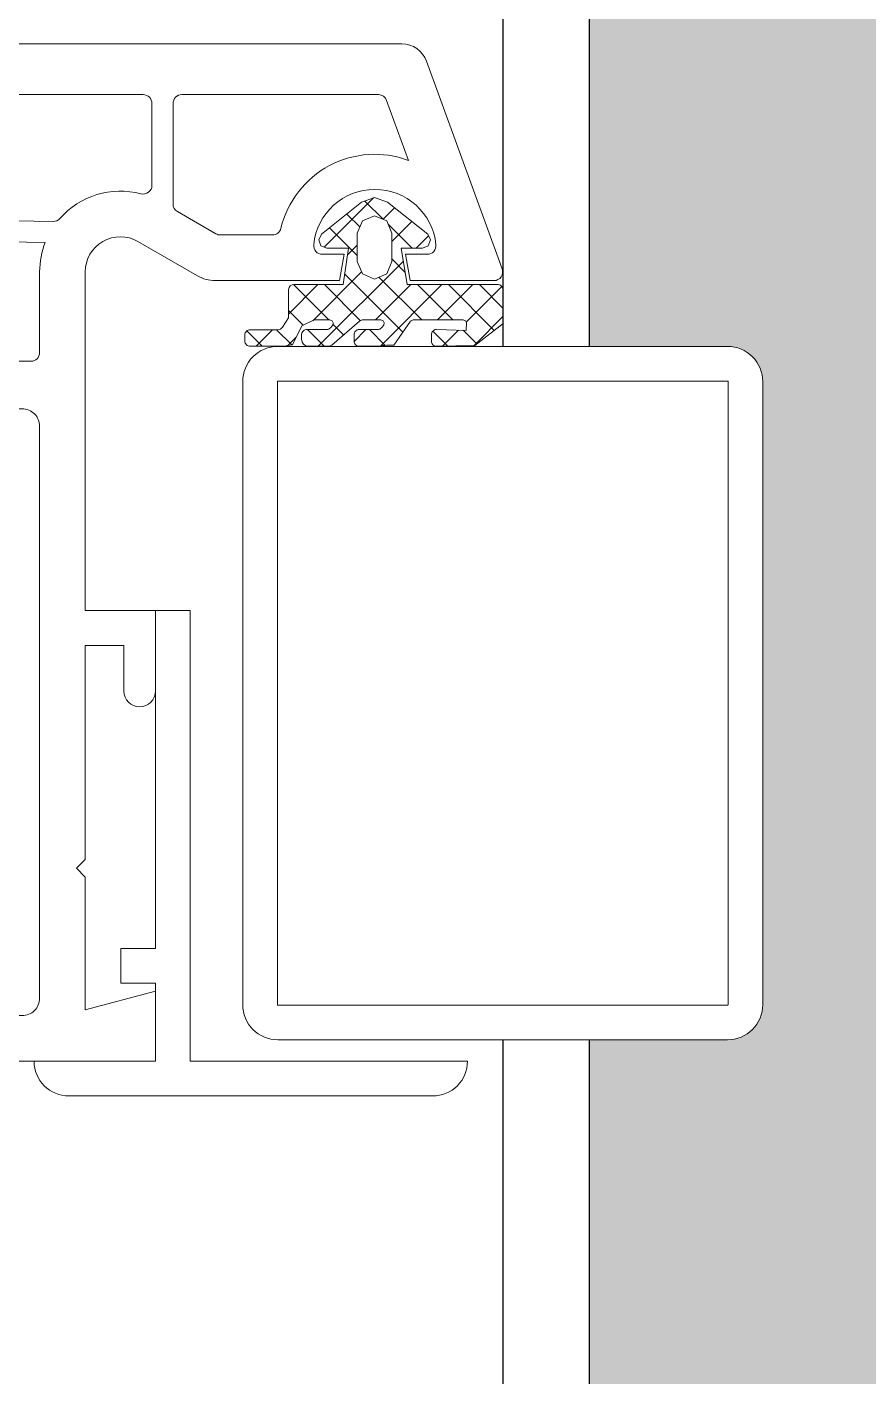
# Model space of a CAD drawing. Header units: millimetres. Extents: x 14753 to 45183, y 5640 to 19518.
# Drawn here: x 41706.53 to 41717.44, y 18254.8 to 18272.31 of the extents above; entities that cross this region are included whole.
import ezdxf

# ---------------------------------------------------------------- set-up
doc = ezdxf.new("R2010")
doc.units = ezdxf.units.MM
doc.linetypes.add('DASHDOT2', pattern=[0.5, 0.25, -0.125, 0, -0.125])
doc.linetypes.add('HIDDEN', pattern=[0.375, 0.25, -0.125])
for name, color, linetype in [('5', 5, 'HIDDEN'), ('SIVA', 8, 'Continuous'), ('tarama', 253, 'Continuous')]:
    doc.layers.add(name, color=color, linetype=linetype)
doc.layers.add('pvc', color=253, linetype='Continuous', lineweight=9)

# ---------------------------------------------------------------- blocks, each defined once
blk = doc.blocks.new('A$C1A495F32')
at = {"layer": 'pvc'}
h = blk.add_hatch(dxfattribs=at)
h.set_pattern_fill('ANSI37', color=256, scale=0.025304, angle=450, style=0, double=1)
h.set_pattern_definition([(225, (-253.9622914, -44.2054218), (-0.00223654726, 0.00223654726), []), (135, (-253.9622914, -44.2054218), (0.00223654726, 0.00223654726), [])])
h.paths.add_polyline_path([(5.42079, 3.8105), (5.42151, 3.81225), (5.42151, 3.81636), (5.42079, 3.81814), (5.41902, 3.81885), (5.41727, 3.81814), (5.41653, 3.81636), (5.41653, 3.81225), (5.41727, 3.8105), (5.41902, 3.80973)], flags=16)
edge = h.paths.add_edge_path()
edge.add_arc((5.40948, 3.80103), 0.001, -180, -90)
edge.add_line((5.40948, 3.80003), (5.41235, 3.80003))
edge.add_arc((5.41235, 3.80078), 0.00075, -90, -49.4346)
edge.add_line((5.41284, 3.80021), (5.41684, 3.80364))
edge.add_line((5.41684, 3.80364), (5.41723, 3.80382))
edge.add_line((5.41723, 3.80382), (5.41993, 3.80382))
edge.add_line((5.41993, 3.80382), (5.42025, 3.80371))
edge.add_line((5.42025, 3.80371), (5.42042, 3.80341))
edge.add_line((5.42042, 3.80341), (5.42037, 3.80309))
edge.add_line((5.42037, 3.80309), (5.42001, 3.80269))
edge.add_arc((5.41945, 3.80319), 0.00075, -90, -42.511, ccw=False)
edge.add_line((5.41945, 3.80244), (5.41681, 3.80244))
edge.add_arc((5.41681, 3.80169), 0.00075, 90, 180)
edge.add_line((5.41606, 3.80169), (5.41606, 3.80078))
edge.add_arc((5.41681, 3.80078), 0.00075, -180, -90)
edge.add_line((5.41681, 3.80003), (5.41971, 3.80003))
edge.add_arc((5.42162, 3.79011), 0.01011, -271.0593, -259.1098, ccw=False)
edge.add_line((5.4218, 3.80021), (5.4242, 3.80364))
edge.add_line((5.4242, 3.80364), (5.42459, 3.80382))
edge.add_line((5.42459, 3.80382), (5.43178, 3.80382))
edge.add_line((5.43178, 3.80382), (5.43211, 3.80371))
edge.add_line((5.43211, 3.80371), (5.43227, 3.80341))
edge.add_line((5.43227, 3.80341), (5.43222, 3.80232))
edge.add_line((5.43222, 3.80232), (5.42796, 3.80244))
edge.add_arc((5.42796, 3.80169), 0.00075, 90, 180)
edge.add_line((5.42721, 3.80169), (5.42721, 3.80078))
edge.add_arc((5.42796, 3.80078), 0.00075, -180, -90)
edge.add_line((5.42796, 3.80003), (5.43347, 3.80015))
edge.add_line((5.43347, 3.80015), (5.43758, 3.80331))
edge.add_line((5.43758, 3.80331), (5.43758, 3.80811))
edge.add_arc((5.43675, 3.80811), 0.000821, 0, 90)
edge.add_line((5.43675, 3.80893), (5.42374, 3.80893))
edge.add_line((5.42374, 3.80893), (5.42287, 3.81416))
edge.add_line((5.42287, 3.81416), (5.42594, 3.81416))
edge.add_line((5.42594, 3.81416), (5.42676, 3.81453))
edge.add_line((5.42676, 3.81453), (5.42708, 3.81538))
edge.add_line((5.42708, 3.81538), (5.42668, 3.8162))
edge.add_line((5.42668, 3.8162), (5.4209, 3.82079))
edge.add_line((5.4209, 3.82079), (5.41902, 3.82148))
edge.add_line((5.41902, 3.82148), (5.41714, 3.82079))
edge.add_line((5.41714, 3.82079), (5.41138, 3.8162))
edge.add_line((5.41138, 3.8162), (5.41096, 3.81538))
edge.add_line((5.41096, 3.81538), (5.41128, 3.81453))
edge.add_line((5.41128, 3.81453), (5.41213, 3.81416))
edge.add_line((5.41213, 3.81416), (5.41526, 3.81416))
edge.add_line((5.41526, 3.81416), (5.41447, 3.80893))
edge.add_line((5.41447, 3.80893), (5.40741, 3.80893))
edge.add_arc((5.40741, 3.80811), 0.000821, 89.7244, 172.2872)
edge.add_line((5.40659, 3.80822), (5.40659, 3.80414))
edge.add_line((5.40659, 3.80414), (5.40574, 3.80278))
edge.add_arc((5.40509, 3.80316), 0.00075, -90, -30.2577, ccw=False)
edge.add_line((5.40509, 3.80241), (5.40106, 3.80241))
edge.add_arc((5.40106, 3.80166), 0.00075, 90, 180)
edge.add_line((5.40031, 3.80166), (5.40031, 3.80078))
edge.add_arc((5.40106, 3.80078), 0.00075, -180, -90)
edge.add_line((5.40106, 3.80003), (5.40598, 3.80003))
edge.add_arc((5.40292, 3.82016), 0.02036, -81.355, -77.9624)
edge.add_line((5.40716, 3.80025), (5.40855, 3.80299))
edge.add_line((5.40855, 3.80299), (5.41033, 3.80382))
edge.add_line((5.41033, 3.80382), (5.41256, 3.80382))
edge.add_line((5.41256, 3.80382), (5.41288, 3.80371))
edge.add_line((5.41288, 3.80371), (5.41305, 3.80341))
edge.add_line((5.41305, 3.80341), (5.413, 3.80307))
edge.add_line((5.413, 3.80307), (5.41265, 3.80269))
edge.add_arc((5.4121, 3.80319), 0.00075, -90, -42.511, ccw=False)
edge.add_line((5.4121, 3.80244), (5.4091, 3.80244))
edge.add_arc((5.40931, 3.80164), 0.000831, -255.5931, -185.6294)
edge.add_line((5.40848, 3.80172), (5.40848, 3.80103))
at = {"layer": 'tarama', "ltscale": 10}
h = blk.add_hatch(dxfattribs=at)
h.set_pattern_fill('DOTS', color=256, scale=0.01, style=0)
h.set_pattern_definition([(0, (3.75506, 2.325), (0.0079375, 0.015875), [0, -0.015875])])
h.paths.add_polyline_path([(7.48798, 4.05), (5.45, 4.05), (5.45, 3.8), (5.46336, 3.8), (5.46994, 3.8, -0.414214), (5.475, 3.79494), (5.475, 3.70506, -0.414214), (5.46994, 3.7), (5.45, 3.7), (5.45, 3.45), (6.95, 3.45), (6.95, 2.325), (7.2187, 2.325, 0.003593), (7.23882, 2.375), (7, 2.375), (7, 2.875), (7, 3.375), (7, 3.5), (5.5, 3.5), (5.5, 4), (7.49166, 4, 0.003342)])
at = {"layer": 'pvc'}
blk.add_lwpolyline([(5.25575, 3.84366), (5.42294, 3.84366, -0.315299), (5.42651, 3.84116), (5.43741, 3.8112, -0.520567), (5.43623, 3.8095), (5.42415, 3.8095), (5.42348, 3.81329), (5.42661, 3.81329, 0.443866), (5.42787, 3.81468, 0.904534), (5.41024, 3.81468, 0.443866), (5.4115, 3.81329), (5.41463, 3.81329), (5.41396, 3.8095), (5.39603, 3.8095, -0.131652), (5.3935, 3.81018), (5.38489, 3.81515, 0.57735), (5.3773, 3.81076), (5.3773, 3.76193), (5.38742, 3.76193), (5.38742, 3.75029, -1), (5.38287, 3.75029), (5.38287, 3.75687), (5.3773, 3.75687), (5.3773, 3.726), (5.37603, 3.72473), (5.3773, 3.72347), (5.3773, 3.7043), (5.38742, 3.70702), (5.38742, 3.6969), (5.29127, 3.6969)], format="xyb", dxfattribs=at)
blk.add_lwpolyline([(5.25575, 3.84366), (5.42294, 3.84366, -0.315299), (5.42651, 3.84116), (5.43741, 3.8112, -0.520567), (5.43623, 3.8095), (5.42415, 3.8095), (5.42348, 3.81329), (5.42661, 3.81329, 0.443866), (5.42787, 3.81468, 0.904534), (5.41024, 3.81468, 0.443866), (5.4115, 3.81329), (5.41463, 3.81329), (5.41396, 3.8095), (5.39603, 3.8095, -0.131652), (5.3935, 3.81018), (5.38489, 3.81515, 0.57735), (5.3773, 3.81076), (5.3773, 3.76193), (5.38742, 3.76193), (5.38742, 3.75029, -1), (5.38287, 3.75029), (5.38287, 3.75687), (5.3773, 3.75687), (5.3773, 3.726), (5.37603, 3.72473), (5.3773, 3.72347), (5.3773, 3.7043), (5.38742, 3.70702), (5.38742, 3.6969), (5.29127, 3.6969)], format="xyb", dxfattribs=at)
blk.add_lwpolyline([(5.25575, 3.84366), (5.42294, 3.84366, -0.315299), (5.42651, 3.84116), (5.43741, 3.8112, -0.520567), (5.43623, 3.8095), (5.42415, 3.8095), (5.42348, 3.81329), (5.42661, 3.81329, 0.443866), (5.42787, 3.81468, 0.904534), (5.41024, 3.81468, 0.443866), (5.4115, 3.81329), (5.41463, 3.81329), (5.41396, 3.8095), (5.39603, 3.8095, -0.131652), (5.3935, 3.81018), (5.38489, 3.81515, 0.57735), (5.3773, 3.81076), (5.3773, 3.76193), (5.38742, 3.76193), (5.38742, 3.75029, -1), (5.38287, 3.75029), (5.38287, 3.75687), (5.3773, 3.75687), (5.3773, 3.726), (5.37603, 3.72473), (5.3773, 3.72347), (5.3773, 3.7043), (5.38742, 3.70702), (5.38742, 3.6969), (5.29127, 3.6969)], format="xyb", dxfattribs=at)
blk.add_lwpolyline([(5.25575, 3.84366), (5.42294, 3.84366, -0.315299), (5.42651, 3.84116), (5.43741, 3.8112, -0.520567), (5.43623, 3.8095), (5.42415, 3.8095), (5.42348, 3.81329), (5.42661, 3.81329, 0.443866), (5.42787, 3.81468, 0.904534), (5.41024, 3.81468, 0.443866), (5.4115, 3.81329), (5.41463, 3.81329), (5.41396, 3.8095), (5.39603, 3.8095, -0.131652), (5.3935, 3.81018), (5.38489, 3.81515, 0.57735), (5.3773, 3.81076), (5.3773, 3.76193), (5.38742, 3.76193), (5.38742, 3.75029, -1), (5.38287, 3.75029), (5.38287, 3.75687), (5.3773, 3.75687), (5.3773, 3.726), (5.37603, 3.72473), (5.3773, 3.72347), (5.3773, 3.7043), (5.38742, 3.70702), (5.38742, 3.6969), (5.29127, 3.6969)], format="xyb", dxfattribs=at)
blk.add_lwpolyline([(5.25575, 3.84366), (5.42294, 3.84366, -0.315299), (5.42651, 3.84116), (5.43741, 3.8112, -0.520567), (5.43623, 3.8095), (5.42415, 3.8095), (5.42348, 3.81329), (5.42661, 3.81329, 0.443866), (5.42787, 3.81468, 0.904534), (5.41024, 3.81468, 0.443866), (5.4115, 3.81329), (5.41463, 3.81329), (5.41396, 3.8095), (5.39603, 3.8095, -0.131652), (5.3935, 3.81018), (5.38489, 3.81515, 0.57735), (5.3773, 3.81076), (5.3773, 3.76193), (5.38742, 3.76193), (5.38742, 3.75029, -1), (5.38287, 3.75029), (5.38287, 3.75687), (5.3773, 3.75687), (5.3773, 3.726), (5.37603, 3.72473), (5.3773, 3.72347), (5.3773, 3.7043), (5.38742, 3.70702), (5.38742, 3.6969), (5.29127, 3.6969)], format="xyb", dxfattribs=at)
blk.add_lwpolyline([(5.25575, 3.84366), (5.42294, 3.84366, -0.315299), (5.42651, 3.84116), (5.43741, 3.8112, -0.520567), (5.43623, 3.8095), (5.42415, 3.8095), (5.42348, 3.81329), (5.42661, 3.81329, 0.443866), (5.42787, 3.81468, 0.904534), (5.41024, 3.81468, 0.443866), (5.4115, 3.81329), (5.41463, 3.81329), (5.41396, 3.8095), (5.39603, 3.8095, -0.131652), (5.3935, 3.81018), (5.38489, 3.81515, 0.57735), (5.3773, 3.81076), (5.3773, 3.76193), (5.38742, 3.76193), (5.38742, 3.75029, -1), (5.38287, 3.75029), (5.38287, 3.75687), (5.3773, 3.75687), (5.3773, 3.726), (5.37603, 3.72473), (5.3773, 3.72347), (5.3773, 3.7043), (5.38742, 3.70702), (5.38742, 3.6969), (5.29127, 3.6969)], format="xyb", dxfattribs=at)
blk.add_lwpolyline([(5.25575, 3.84366), (5.42294, 3.84366, -0.315299), (5.42651, 3.84116), (5.43741, 3.8112, -0.520567), (5.43623, 3.8095), (5.42415, 3.8095), (5.42348, 3.81329), (5.42661, 3.81329, 0.443866), (5.42787, 3.81468, 0.904534), (5.41024, 3.81468, 0.443866), (5.4115, 3.81329), (5.41463, 3.81329), (5.41396, 3.8095), (5.39603, 3.8095, -0.131652), (5.3935, 3.81018), (5.38489, 3.81515, 0.57735), (5.3773, 3.81076), (5.3773, 3.76193), (5.38742, 3.76193), (5.38742, 3.75029, -1), (5.38287, 3.75029), (5.38287, 3.75687), (5.3773, 3.75687), (5.3773, 3.726), (5.37603, 3.72473), (5.3773, 3.72347), (5.3773, 3.7043), (5.38742, 3.70702), (5.38742, 3.6969), (5.29127, 3.6969)], format="xyb", dxfattribs=at)
for points in [[(5.34211, 3.81856, -0.409111), (5.34087, 3.81982), (5.34087, 3.83505, -0.414214), (5.34213, 3.83632), (5.38565, 3.83632, -0.414214), (5.38691, 3.83505), (5.38691, 3.82324, -0.491786), (5.38533, 3.82202, 0.283854), (5.37363, 3.81845, -0.220037), (5.37266, 3.81803)], [(5.40552, 3.81705, -0.450092), (5.42391, 3.82684), (5.42076, 3.83549, 0.315299), (5.41958, 3.83632), (5.39122, 3.83632, 0.414214), (5.38995, 3.83505), (5.38995, 3.82055, 0.267949), (5.39058, 3.81946), (5.39615, 3.81625, 0.131653), (5.39678, 3.81608), (5.40429, 3.81608, 0.346804)], [(5.40848, 3.80103, 0.414213), (5.40948, 3.80003), (5.41235, 3.80003, 0.178872), (5.41284, 3.80021), (5.41684, 3.80364), (5.41723, 3.80382), (5.41993, 3.80382), (5.42025, 3.80371), (5.42042, 3.80341), (5.42037, 3.80309), (5.42001, 3.80269, -0.210227), (5.41945, 3.80244), (5.41681, 3.80244, 0.414214), (5.41606, 3.80169), (5.41606, 3.80078, 0.414214), (5.41681, 3.80003), (5.41971, 3.80003, -0.052187), (5.4218, 3.80021), (5.4242, 3.80364), (5.42459, 3.80382), (5.43178, 3.80382), (5.43211, 3.80371), (5.43227, 3.80341), (5.43222, 3.80232), (5.42796, 3.80244, 0.414214), (5.42721, 3.80169), (5.42721, 3.80078, 0.414214), (5.42796, 3.80003), (5.43347, 3.80015), (5.43758, 3.80331), (5.43758, 3.80811, 0.414214), (5.43675, 3.80893), (5.42374, 3.80893), (5.42287, 3.81416), (5.42594, 3.81416), (5.42676, 3.81453), (5.42708, 3.81538), (5.42668, 3.8162), (5.4209, 3.82079), (5.41902, 3.82148), (5.41714, 3.82079), (5.41138, 3.8162), (5.41096, 3.81538), (5.41128, 3.81453), (5.41213, 3.81416), (5.41526, 3.81416), (5.41447, 3.80893), (5.40741, 3.80893, 0.376686), (5.40659, 3.80822), (5.40659, 3.80414), (5.40574, 3.80278, -0.266745), (5.40509, 3.80241), (5.40106, 3.80241, 0.414214), (5.40031, 3.80166), (5.40031, 3.80078, 0.414214), (5.40106, 3.80003), (5.40598, 3.80003, 0.014804), (5.40716, 3.80025), (5.40855, 3.80299), (5.41033, 3.80382), (5.41256, 3.80382), (5.41288, 3.80371), (5.41305, 3.80341), (5.413, 3.80307), (5.41265, 3.80269, -0.210227), (5.4121, 3.80244), (5.4091, 3.80244, 0.315124), (5.40848, 3.80172)], [(5.40848, 3.80103, 0.414213), (5.40948, 3.80003), (5.41235, 3.80003, 0.178872), (5.41284, 3.80021), (5.41684, 3.80364), (5.41723, 3.80382), (5.41993, 3.80382), (5.42025, 3.80371), (5.42042, 3.80341), (5.42037, 3.80309), (5.42001, 3.80269, -0.210227), (5.41945, 3.80244), (5.41681, 3.80244, 0.414214), (5.41606, 3.80169), (5.41606, 3.80078, 0.414214), (5.41681, 3.80003), (5.41971, 3.80003, -0.052187), (5.4218, 3.80021), (5.4242, 3.80364), (5.42459, 3.80382), (5.43178, 3.80382), (5.43211, 3.80371), (5.43227, 3.80341), (5.43222, 3.80232), (5.42796, 3.80244, 0.414214), (5.42721, 3.80169), (5.42721, 3.80078, 0.414214), (5.42796, 3.80003), (5.43347, 3.80015), (5.43758, 3.80331), (5.43758, 3.80811, 0.414214), (5.43675, 3.80893), (5.42374, 3.80893), (5.42287, 3.81416), (5.42594, 3.81416), (5.42676, 3.81453), (5.42708, 3.81538), (5.42668, 3.8162), (5.4209, 3.82079), (5.41902, 3.82148), (5.41714, 3.82079), (5.41138, 3.8162), (5.41096, 3.81538), (5.41128, 3.81453), (5.41213, 3.81416), (5.41526, 3.81416), (5.41447, 3.80893), (5.40741, 3.80893, 0.376686), (5.40659, 3.80822), (5.40659, 3.80414), (5.40574, 3.80278, -0.266745), (5.40509, 3.80241), (5.40106, 3.80241, 0.414214), (5.40031, 3.80166), (5.40031, 3.80078, 0.414214), (5.40106, 3.80003), (5.40598, 3.80003, 0.014804), (5.40716, 3.80025), (5.40855, 3.80299), (5.41033, 3.80382), (5.41256, 3.80382), (5.41288, 3.80371), (5.41305, 3.80341), (5.413, 3.80307), (5.41265, 3.80269, -0.210227), (5.4121, 3.80244), (5.4091, 3.80244, 0.315124), (5.40848, 3.80172)], [(5.40848, 3.80103, 0.414213), (5.40948, 3.80003), (5.41235, 3.80003, 0.178872), (5.41284, 3.80021), (5.41684, 3.80364), (5.41723, 3.80382), (5.41993, 3.80382), (5.42025, 3.80371), (5.42042, 3.80341), (5.42037, 3.80309), (5.42001, 3.80269, -0.210227), (5.41945, 3.80244), (5.41681, 3.80244, 0.414214), (5.41606, 3.80169), (5.41606, 3.80078, 0.414214), (5.41681, 3.80003), (5.41971, 3.80003, -0.052187), (5.4218, 3.80021), (5.4242, 3.80364), (5.42459, 3.80382), (5.43178, 3.80382), (5.43211, 3.80371), (5.43227, 3.80341), (5.43222, 3.80232), (5.42796, 3.80244, 0.414214), (5.42721, 3.80169), (5.42721, 3.80078, 0.414214), (5.42796, 3.80003), (5.43347, 3.80015), (5.43758, 3.80331), (5.43758, 3.80811, 0.414214), (5.43675, 3.80893), (5.42374, 3.80893), (5.42287, 3.81416), (5.42594, 3.81416), (5.42676, 3.81453), (5.42708, 3.81538), (5.42668, 3.8162), (5.4209, 3.82079), (5.41902, 3.82148), (5.41714, 3.82079), (5.41138, 3.8162), (5.41096, 3.81538), (5.41128, 3.81453), (5.41213, 3.81416), (5.41526, 3.81416), (5.41447, 3.80893), (5.40741, 3.80893, 0.376686), (5.40659, 3.80822), (5.40659, 3.80414), (5.40574, 3.80278, -0.266745), (5.40509, 3.80241), (5.40106, 3.80241, 0.414214), (5.40031, 3.80166), (5.40031, 3.80078, 0.414214), (5.40106, 3.80003), (5.40598, 3.80003, 0.014804), (5.40716, 3.80025), (5.40855, 3.80299), (5.41033, 3.80382), (5.41256, 3.80382), (5.41288, 3.80371), (5.41305, 3.80341), (5.413, 3.80307), (5.41265, 3.80269, -0.210227), (5.4121, 3.80244), (5.4091, 3.80244, 0.315124), (5.40848, 3.80172)], [(5.40848, 3.80103, 0.414213), (5.40948, 3.80003), (5.41235, 3.80003, 0.178872), (5.41284, 3.80021), (5.41684, 3.80364), (5.41723, 3.80382), (5.41993, 3.80382), (5.42025, 3.80371), (5.42042, 3.80341), (5.42037, 3.80309), (5.42001, 3.80269, -0.210227), (5.41945, 3.80244), (5.41681, 3.80244, 0.414214), (5.41606, 3.80169), (5.41606, 3.80078, 0.414214), (5.41681, 3.80003), (5.41971, 3.80003, -0.052187), (5.4218, 3.80021), (5.4242, 3.80364), (5.42459, 3.80382), (5.43178, 3.80382), (5.43211, 3.80371), (5.43227, 3.80341), (5.43222, 3.80232), (5.42796, 3.80244, 0.414214), (5.42721, 3.80169), (5.42721, 3.80078, 0.414214), (5.42796, 3.80003), (5.43347, 3.80015), (5.43758, 3.80331), (5.43758, 3.80811, 0.414214), (5.43675, 3.80893), (5.42374, 3.80893), (5.42287, 3.81416), (5.42594, 3.81416), (5.42676, 3.81453), (5.42708, 3.81538), (5.42668, 3.8162), (5.4209, 3.82079), (5.41902, 3.82148), (5.41714, 3.82079), (5.41138, 3.8162), (5.41096, 3.81538), (5.41128, 3.81453), (5.41213, 3.81416), (5.41526, 3.81416), (5.41447, 3.80893), (5.40741, 3.80893, 0.376686), (5.40659, 3.80822), (5.40659, 3.80414), (5.40574, 3.80278, -0.266745), (5.40509, 3.80241), (5.40106, 3.80241, 0.414214), (5.40031, 3.80166), (5.40031, 3.80078, 0.414214), (5.40106, 3.80003), (5.40598, 3.80003, 0.014804), (5.40716, 3.80025), (5.40855, 3.80299), (5.41033, 3.80382), (5.41256, 3.80382), (5.41288, 3.80371), (5.41305, 3.80341), (5.413, 3.80307), (5.41265, 3.80269, -0.210227), (5.4121, 3.80244), (5.4091, 3.80244, 0.315124), (5.40848, 3.80172)], [(5.40848, 3.80103, 0.414213), (5.40948, 3.80003), (5.41235, 3.80003, 0.178872), (5.41284, 3.80021), (5.41684, 3.80364), (5.41723, 3.80382), (5.41993, 3.80382), (5.42025, 3.80371), (5.42042, 3.80341), (5.42037, 3.80309), (5.42001, 3.80269, -0.210227), (5.41945, 3.80244), (5.41681, 3.80244, 0.414214), (5.41606, 3.80169), (5.41606, 3.80078, 0.414214), (5.41681, 3.80003), (5.41971, 3.80003, -0.052187), (5.4218, 3.80021), (5.4242, 3.80364), (5.42459, 3.80382), (5.43178, 3.80382), (5.43211, 3.80371), (5.43227, 3.80341), (5.43222, 3.80232), (5.42796, 3.80244, 0.414214), (5.42721, 3.80169), (5.42721, 3.80078, 0.414214), (5.42796, 3.80003), (5.43347, 3.80015), (5.43758, 3.80331), (5.43758, 3.80811, 0.414214), (5.43675, 3.80893), (5.42374, 3.80893), (5.42287, 3.81416), (5.42594, 3.81416), (5.42676, 3.81453), (5.42708, 3.81538), (5.42668, 3.8162), (5.4209, 3.82079), (5.41902, 3.82148), (5.41714, 3.82079), (5.41138, 3.8162), (5.41096, 3.81538), (5.41128, 3.81453), (5.41213, 3.81416), (5.41526, 3.81416), (5.41447, 3.80893), (5.40741, 3.80893, 0.376686), (5.40659, 3.80822), (5.40659, 3.80414), (5.40574, 3.80278, -0.266745), (5.40509, 3.80241), (5.40106, 3.80241, 0.414214), (5.40031, 3.80166), (5.40031, 3.80078, 0.414214), (5.40106, 3.80003), (5.40598, 3.80003, 0.014804), (5.40716, 3.80025), (5.40855, 3.80299), (5.41033, 3.80382), (5.41256, 3.80382), (5.41288, 3.80371), (5.41305, 3.80341), (5.413, 3.80307), (5.41265, 3.80269, -0.210227), (5.4121, 3.80244), (5.4091, 3.80244, 0.315124), (5.40848, 3.80172)], [(5.40848, 3.80103, 0.414213), (5.40948, 3.80003), (5.41235, 3.80003, 0.178872), (5.41284, 3.80021), (5.41684, 3.80364), (5.41723, 3.80382), (5.41993, 3.80382), (5.42025, 3.80371), (5.42042, 3.80341), (5.42037, 3.80309), (5.42001, 3.80269, -0.210227), (5.41945, 3.80244), (5.41681, 3.80244, 0.414214), (5.41606, 3.80169), (5.41606, 3.80078, 0.414214), (5.41681, 3.80003), (5.41971, 3.80003, -0.052187), (5.4218, 3.80021), (5.4242, 3.80364), (5.42459, 3.80382), (5.43178, 3.80382), (5.43211, 3.80371), (5.43227, 3.80341), (5.43222, 3.80232), (5.42796, 3.80244, 0.414214), (5.42721, 3.80169), (5.42721, 3.80078, 0.414214), (5.42796, 3.80003), (5.43347, 3.80015), (5.43758, 3.80331), (5.43758, 3.80811, 0.414214), (5.43675, 3.80893), (5.42374, 3.80893), (5.42287, 3.81416), (5.42594, 3.81416), (5.42676, 3.81453), (5.42708, 3.81538), (5.42668, 3.8162), (5.4209, 3.82079), (5.41902, 3.82148), (5.41714, 3.82079), (5.41138, 3.8162), (5.41096, 3.81538), (5.41128, 3.81453), (5.41213, 3.81416), (5.41526, 3.81416), (5.41447, 3.80893), (5.40741, 3.80893, 0.376686), (5.40659, 3.80822), (5.40659, 3.80414), (5.40574, 3.80278, -0.266745), (5.40509, 3.80241), (5.40106, 3.80241, 0.414214), (5.40031, 3.80166), (5.40031, 3.80078, 0.414214), (5.40106, 3.80003), (5.40598, 3.80003, 0.014804), (5.40716, 3.80025), (5.40855, 3.80299), (5.41033, 3.80382), (5.41256, 3.80382), (5.41288, 3.80371), (5.41305, 3.80341), (5.413, 3.80307), (5.41265, 3.80269, -0.210227), (5.4121, 3.80244), (5.4091, 3.80244, 0.315124), (5.40848, 3.80172)], [(5.40848, 3.80103, 0.414213), (5.40948, 3.80003), (5.41235, 3.80003, 0.178872), (5.41284, 3.80021), (5.41684, 3.80364), (5.41723, 3.80382), (5.41993, 3.80382), (5.42025, 3.80371), (5.42042, 3.80341), (5.42037, 3.80309), (5.42001, 3.80269, -0.210227), (5.41945, 3.80244), (5.41681, 3.80244, 0.414214), (5.41606, 3.80169), (5.41606, 3.80078, 0.414214), (5.41681, 3.80003), (5.41971, 3.80003, -0.052187), (5.4218, 3.80021), (5.4242, 3.80364), (5.42459, 3.80382), (5.43178, 3.80382), (5.43211, 3.80371), (5.43227, 3.80341), (5.43222, 3.80232), (5.42796, 3.80244, 0.414214), (5.42721, 3.80169), (5.42721, 3.80078, 0.414214), (5.42796, 3.80003), (5.43347, 3.80015), (5.43758, 3.80331), (5.43758, 3.80811, 0.414214), (5.43675, 3.80893), (5.42374, 3.80893), (5.42287, 3.81416), (5.42594, 3.81416), (5.42676, 3.81453), (5.42708, 3.81538), (5.42668, 3.8162), (5.4209, 3.82079), (5.41902, 3.82148), (5.41714, 3.82079), (5.41138, 3.8162), (5.41096, 3.81538), (5.41128, 3.81453), (5.41213, 3.81416), (5.41526, 3.81416), (5.41447, 3.80893), (5.40741, 3.80893, 0.376686), (5.40659, 3.80822), (5.40659, 3.80414), (5.40574, 3.80278, -0.266745), (5.40509, 3.80241), (5.40106, 3.80241, 0.414214), (5.40031, 3.80166), (5.40031, 3.80078, 0.414214), (5.40106, 3.80003), (5.40598, 3.80003, 0.014804), (5.40716, 3.80025), (5.40855, 3.80299), (5.41033, 3.80382), (5.41256, 3.80382), (5.41288, 3.80371), (5.41305, 3.80341), (5.413, 3.80307), (5.41265, 3.80269, -0.210227), (5.4121, 3.80244), (5.4091, 3.80244, 0.315124), (5.40848, 3.80172)], [(5.30924, 3.79786, -0.414214), (5.30797, 3.79912), (5.30797, 3.79912), (5.30797, 3.81076, 0.093612), (5.30717, 3.81501), (5.33935, 3.81557), (5.37153, 3.81501, 0.093612), (5.37072, 3.81076), (5.37072, 3.79912, -0.414213), (5.36946, 3.79786)], [(5.46994, 3.7), (5.40506, 3.7, -0.414214), (5.4, 3.70506), (5.4, 3.79494, -0.414214), (5.40506, 3.8), (5.46336, 3.8), (5.46994, 3.8, -0.414214), (5.475, 3.79494), (5.475, 3.70506, -0.414214)], [(5.46994, 3.7), (5.40506, 3.7, -0.414214), (5.4, 3.70506), (5.4, 3.79494, -0.414214), (5.40506, 3.8), (5.46336, 3.8), (5.46994, 3.8, -0.414214), (5.475, 3.79494), (5.475, 3.70506, -0.414214)], [(5.46994, 3.7), (5.40506, 3.7, -0.414214), (5.4, 3.70506), (5.4, 3.79494, -0.414214), (5.40506, 3.8), (5.46336, 3.8), (5.46994, 3.8, -0.414214), (5.475, 3.79494), (5.475, 3.70506, -0.414214)], [(5.46994, 3.7), (5.40506, 3.7, -0.414214), (5.4, 3.70506), (5.4, 3.79494, -0.414214), (5.40506, 3.8), (5.46336, 3.8), (5.46994, 3.8, -0.414214), (5.475, 3.79494), (5.475, 3.70506, -0.414214)], [(5.46994, 3.705), (5.40506, 3.705, -0.414214), (5.405, 3.70506), (5.405, 3.79494, -0.414214), (5.40506, 3.795), (5.46336, 3.795), (5.46994, 3.795, -0.414214), (5.47, 3.79494), (5.47, 3.70506, -0.414214)], [(5.37072, 3.70601), (5.37072, 3.78848, 0.414214), (5.36819, 3.79101), (5.3105, 3.79101, 0.414214), (5.30797, 3.78848), (5.30797, 3.70601, 0.414214), (5.3105, 3.70348), (5.36819, 3.70348, 0.414214)], [(5.37492, 3.6919, -0.414214), (5.36992, 3.6969), (5.38742, 3.6969), (5.38742, 3.70815), (5.38242, 3.70815), (5.38242, 3.71315), (5.38742, 3.71315), (5.38742, 3.7619), (5.39242, 3.7619), (5.39242, 3.6969), (5.43242, 3.6969, -0.414214), (5.42742, 3.6919)], [(5.37492, 3.6919, -0.414214), (5.36992, 3.6969), (5.38742, 3.6969), (5.38742, 3.70815), (5.38242, 3.70815), (5.38242, 3.71315), (5.38742, 3.71315), (5.38742, 3.7619), (5.39242, 3.7619), (5.39242, 3.6969), (5.43242, 3.6969, -0.414214), (5.42742, 3.6919)], [(5.37492, 3.6919, -0.414214), (5.36992, 3.6969), (5.38742, 3.6969), (5.38742, 3.70815), (5.38242, 3.70815), (5.38242, 3.71315), (5.38742, 3.71315), (5.38742, 3.7619), (5.39242, 3.7619), (5.39242, 3.6969), (5.43242, 3.6969, -0.414214), (5.42742, 3.6919)], [(5.37492, 3.6919, -0.414214), (5.36992, 3.6969), (5.38742, 3.6969), (5.38742, 3.70815), (5.38242, 3.70815), (5.38242, 3.71315), (5.38742, 3.71315), (5.38742, 3.7619), (5.39242, 3.7619), (5.39242, 3.6969), (5.43242, 3.6969, -0.414214), (5.42742, 3.6919)], [(5.37492, 3.6919, -0.414214), (5.36992, 3.6969), (5.38742, 3.6969), (5.38742, 3.70815), (5.38242, 3.70815), (5.38242, 3.71315), (5.38742, 3.71315), (5.38742, 3.7619), (5.39242, 3.7619), (5.39242, 3.6969), (5.43242, 3.6969, -0.414214), (5.42742, 3.6919)], [(5.37492, 3.6919, -0.414214), (5.36992, 3.6969), (5.38742, 3.6969), (5.38742, 3.70815), (5.38242, 3.70815), (5.38242, 3.71315), (5.38742, 3.71315), (5.38742, 3.7619), (5.39242, 3.7619), (5.39242, 3.6969), (5.43242, 3.6969, -0.414214), (5.42742, 3.6919)], [(5.37492, 3.6919, -0.414214), (5.36992, 3.6969), (5.38742, 3.6969), (5.38742, 3.70815), (5.38242, 3.70815), (5.38242, 3.71315), (5.38742, 3.71315), (5.38742, 3.7619), (5.39242, 3.7619), (5.39242, 3.6969), (5.43242, 3.6969, -0.414214), (5.42742, 3.6919)]]:
    blk.add_lwpolyline(points, format="xyb", close=True, dxfattribs=at)
blk.add_lwpolyline([(5.42079, 3.8105), (5.42151, 3.81225), (5.42151, 3.81636), (5.42079, 3.81814), (5.41902, 3.81885), (5.41727, 3.81814), (5.41653, 3.81636), (5.41653, 3.81225), (5.41727, 3.8105), (5.41902, 3.80973)], close=True, dxfattribs=at)
at = {"layer": 'SIVA'}
for p, q in [((5.4375, 4.0625), (5.4375, 3.8)), ((5.4375, 3.7), (5.4375, 3.4375))]:
    blk.add_line(p, q, dxfattribs=at)
at = {"layer": 'SIVA', "ltscale": 10}
for points in [[(5.45, 3.8), (5.45, 4.05), (7.48798, 4.05)], [(7.2187, 2.325), (6.95, 2.325), (6.95, 3.45), (5.45, 3.45), (5.45, 3.7)]]:
    blk.add_lwpolyline(points, dxfattribs=at)
at = {"layer": 'tarama', "linetype": 'DASHDOT2', "ltscale": 50}
blk.add_circle((3.75, 3.75), 3.75, dxfattribs=at)

msp = doc.modelspace()

# ---------------------------------------------------------------- block references
at = {"layer": '5', "color": 8, "linetype": 'ByBlock', "xscale": 90.00000000014552, "yscale": 90.00000000014552, "zscale": 90.00000000014552}
msp.add_blockref('A$C1A495F32', (41223.326, 17926.161, -574.204), dxfattribs=at)

doc.saveas('drawing.dxf')
